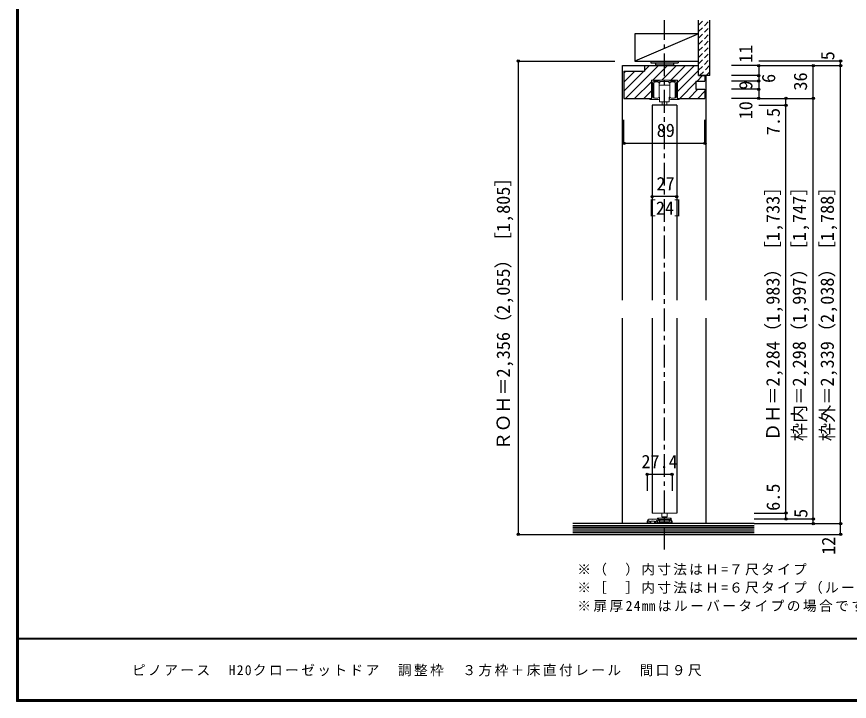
# Model space of a CAD drawing. Units: millimetres at full size, sheet at 1:5. Extents: x -973 to 977, y -718 to 696.
# Drawn here: x -973 to -59, y -701 to 51 of the extents above; entities that cross this region are included whole.
import ezdxf
from ezdxf.enums import TextEntityAlignment as Align

# ---------------------------------------------------------------- set-up
doc = ezdxf.new("R2010")
doc.units = ezdxf.units.MM
doc.header["$LTSCALE"] = 5
doc.header["$PDMODE"] = 32
doc.header["$PDSIZE"] = 2.5
doc.linetypes.add('CHAIN1', pattern=[8, 5, -1, 1, -1])
doc.linetypes.add('DASHED1', pattern=[1.8, 1.2, -0.6])
doc.layers.add('0-0_補助線', color=7, linetype='Continuous', lineweight=18)
for name, color, linetype in [('0-1_通り芯', 4, 'CHAIN1'), ('0-3_仕上げ', 2, 'Continuous'), ('0-4_枠', 3, 'Continuous'), ('0-6_扉', 6, 'Continuous'), ('0-7_金物', 7, 'Continuous'), ('0-A_文字', 7, 'Continuous'), ('0-B_寸法', 7, 'Continuous'), ('0-C_ハッチ', 4, 'DASHED1'), ('F-1_枠', 6, 'Continuous'), ('F-A_文字', 7, 'Continuous')]:
    doc.layers.add(name, color=color, linetype=linetype)
doc.styles.add('ＭＳ ゴシック', font='')
doc.styles.get('ＭＳ ゴシック').set_extended_font_data('MS Gothic')

# ---------------------------------------------------------------- blocks, each defined once
blk = doc.blocks.new('03')
at = {"layer": '0-0_補助線'}
for p, q in [((-7.33, -0.352), (-7.33, 0.348)), ((-6.83, 0.848), (3.17, 0.848)), ((-2.83, 6.407), (-2.83, 2.368)), ((-2.83, 2.368), (3.17, 2.368)), ((-1.58, 2.148), (-2.83, 2.368)), ((-2.33, 1.848), (-2.83, 1.348)), ((-2.83, 0.848), (-2.83, 1.348)), ((3.17, 1.348), (-2.83, 1.348)), ((-2.33, 1.848), (2.67, 1.848)), ((-1.58, 2.148), (1.92, 2.148)), ((-1.58, 2.148), (-1.58, 1.848)), ((1.92, 2.148), (3.17, 2.368)), ((1.92, 2.148), (1.92, 1.848)), ((3.17, 1.348), (2.67, 1.848)), ((3.17, 2.368), (3.17, 6.407)), ((3.17, 1.348), (3.17, 0.848)), ((3.17, 0.848), (7.17, 0.848)), ((7.67, 0.348), (7.67, -0.352)), ((-7.33, -0.352), (-6.459, -0.352)), ((-6.459, -0.352), (-5.008, -0.582)), ((-5.008, -0.582), (-4.88, -0.602)), ((-4.88, -1.752), (-4.88, -0.602)), ((-4.88, -0.613), (5.22, -0.613)), ((-4.88, -1.952), (5.22, -1.952)), ((-4.83, -3.452), (5.17, -3.452)), ((5.22, -0.602), (6.8, -0.352)), ((5.22, -0.602), (5.22, -1.752)), ((6.8, -0.352), (7.67, -0.352))]:
    blk.add_line(p, q, dxfattribs=at)
for points in [[(-5.63, -2.652), (-5.63, -1.952), (-5.08, -1.952)], [(-5.08, -1.952), (-4.88, -1.952), (-4.88, -1.752)], [(5.22, -1.752), (5.22, -1.952), (5.42, -1.952)], [(5.42, -1.952), (5.97, -1.952), (5.97, -2.652)]]:
    blk.add_lwpolyline(points, dxfattribs=at)
for centre, radius, start, end in [((-6.83, 0.348), 0.5, 90, 180), ((7.17, 0.348), 0.5, 0, 90), ((-4.83, -2.652), 0.8, 180, 270), ((5.17, -2.652), 0.8, 270, 0)]:
    blk.add_arc(centre, radius, start, end, dxfattribs=at)
blk = doc.blocks.new('04')
at = {"layer": '0-0_補助線'}
for p, q in [((-13.926, 10.332), (-13.926, -8.668)), ((-12.926, 11.332), (-11.926, 11.332)), ((-11.926, 11.332), (-11.926, 11.232)), ((-11.726, 9.832), (-7.026, 9.832)), ((-5.426, 11.332), (5.574, 11.332)), ((-4.876, 9.832), (-0.426, 9.832)), ((-4.876, 8.432), (-4.876, 9.832)), ((-0.426, 9.832), (0.074, 10.332)), ((8.024, 9.832), (7.174, 9.832)), ((8.024, 9.832), (11.874, 9.832)), ((14.074, 10.332), (14.074, -8.668)), ((-12.726, 8.832), (-12.726, -6.766)), ((-11.718, 8.434), (-11.718, 4.184)), ((-11.718, 5.234), (-11.718, -0.366)), ((-11.718, 3.234), (-11.718, 4.184)), ((-11.718, -2.366), (-11.718, 3.234)), ((-5.726, 5.951), (-5.226, 5.951)), ((-5.718, 6.434), (-5.718, 8.434)), ((-5.718, 6.434), (-5.718, 4.184)), ((-5.718, 4.184), (-5.718, 3.234)), ((-5.718, 3.234), (-5.718, -2.366)), ((-4.726, 5.951), (-5.226, 5.951)), ((-4.726, 5.951), (-5.226, 5.951)), ((-5.076, 8.232), (-5.193, 8.232)), ((-5.105, 8.232), (-5.076, 8.232)), ((0.074, 5.951), (-4.726, 5.951)), ((0.074, 5.951), (-4.726, 5.951)), ((0.074, 5.951), (4.874, 5.951)), ((0.074, 5.951), (4.874, 5.951)), ((4.874, 5.951), (5.374, 5.951)), ((4.874, 5.951), (5.374, 5.951)), ((5.341, 8.232), (5.224, 8.232)), ((5.874, 5.951), (5.374, 5.951)), ((5.882, 8.434), (5.882, 6.434)), ((5.882, 4.184), (5.882, 6.434)), ((5.882, 3.234), (5.882, 4.184)), ((5.882, -2.366), (5.882, 3.234)), ((11.882, 4.184), (11.882, 8.434)), ((11.882, 4.184), (11.882, 3.234)), ((11.882, 3.234), (11.882, -2.366)), ((12.874, 8.832), (12.874, -6.766)), ((-15.926, -9.368), (-15.926, -8.968)), ((-13.926, -8.668), (-15.626, -8.668)), ((-11.718, -3.316), (-11.718, -2.366)), ((-11.718, -3.316), (-11.718, -7.566)), ((-10.926, -8.566), (-8.726, -8.566)), ((-5.226, -7.249), (-5.726, -7.249)), ((-5.718, -2.366), (-5.718, -3.316)), ((-5.718, -5.566), (-5.718, -3.316)), ((-5.718, -7.566), (-5.718, -5.566)), ((-5.526, -8.183), (-5.526, -8.868)), ((-5.226, -8.549), (-5.226, -7.249)), ((-5.226, -7.249), (-5.226, -8.549)), ((-5.226, -12.049), (-5.226, -8.549)), ((5.374, -7.249), (5.874, -7.249)), ((5.374, -8.549), (5.374, -7.249)), ((5.374, -7.249), (5.374, -8.549)), ((5.374, -12.049), (5.374, -8.549)), ((5.674, -8.183), (5.674, -8.868)), ((5.882, -3.316), (5.882, -2.366)), ((5.882, -3.316), (5.882, -5.566)), ((5.882, -5.566), (5.882, -7.566)), ((8.874, -8.566), (11.074, -8.566)), ((11.882, -2.366), (11.882, -3.316)), ((11.882, -7.566), (11.882, -3.316)), ((14.074, -8.668), (15.774, -8.668)), ((16.074, -8.968), (16.074, -9.368)), ((-6.526, -9.868), (-15.426, -9.868)), ((-4.726, -12.549), (-2.926, -12.549)), ((-2.926, -12.549), (0.074, -12.549)), ((-2.426, -12.549), (0.074, -12.549)), ((-2.418, -12.566), (-2.418, -12.716)), ((-2.418, -12.716), (-2.418, -16.168)), ((2.574, -12.549), (0.074, -12.549)), ((3.074, -12.549), (0.074, -12.549)), ((2.582, -12.566), (2.582, -12.716)), ((2.582, -12.716), (2.582, -16.168)), ((4.874, -12.549), (3.074, -12.549)), ((15.574, -9.868), (6.674, -9.868))]:
    blk.add_line(p, q, dxfattribs=at)
for points in [[(-11.626, 10.932), (-5.426, 10.932), (-5.426, 11.332)], [(0.074, 10.332), (0.574, 9.832), (5.024, 9.832), (5.024, 8.432)], [(5.574, 11.332), (5.574, 10.932), (11.774, 10.932)], [(12.074, 11.232), (12.074, 11.332), (13.074, 11.332)]]:
    blk.add_lwpolyline(points, dxfattribs=at)
for centre, radius, start, end in [((-12.926, 10.332), 1, 90, 180), ((-11.726, 8.832), 1, 90, 180), ((-11.626, 11.232), 0.3, 180, 270), ((-8.718, 4.434), 5, 53.1301, 126.8699), ((-7.026, 8.082), 1.75, 7.76643, 90), ((7.174, 8.082), 1.75, 90, 172.23357), ((8.882, 4.434), 5, 53.1301, 126.8699), ((11.774, 11.232), 0.3, 270, 0), ((11.874, 8.832), 1, 0, 90), ((13.074, 10.332), 1, 0, 90), ((-5.193, 8.332), 0.1, 187.76643, 270), ((-5.076, 8.432), 0.2, 270, 0), ((5.224, 8.432), 0.2, 180, 270), ((5.341, 8.332), 0.1, 270, 352.23357), ((-15.626, -8.968), 0.3, 90, 180), ((-10.926, -6.766), 1.8, 180, 270), ((-8.718, -3.566), 5, 233.1301, 306.8699), ((-8.726, -3.566), 5, 270, 301.23293), ((-6.526, -8.868), 1, 270, 0), ((-5.926, -8.183), 0.4, 0, 121.23293), ((6.074, -8.183), 0.4, 58.76707, 180), ((6.674, -8.868), 1, 180, 270), ((8.882, -3.566), 5, 233.1301, 306.8699), ((8.874, -3.566), 5, 238.76707, 270), ((11.074, -6.766), 1.8, 270, 0), ((15.774, -8.968), 0.3, 0, 90), ((-15.426, -9.368), 0.5, 180, 270), ((-4.726, -12.049), 0.5, 180, 270), ((4.874, -12.049), 0.5, 270, 0), ((15.574, -9.368), 0.5, 270, 0)]:
    blk.add_arc(centre, radius, start, end, dxfattribs=at)

msp = doc.modelspace()

# ---------------------------------------------------------------- linework, layer by layer
at = {"layer": '0-0_補助線', "color": 2}
msp.add_line((-276.247, -38.5), (-276.247, -18.5), dxfattribs=at)
at = {"layer": '0-0_補助線'}
for p, q in [((-280.847, -505.5), (-280.847, -502.8)), ((-279.847, -505.5), (-279.847, -502.757)), ((-278.847, -500.8), (-275.147, -500.8)), ((-276.847, -505.5), (-276.847, -502.9)), ((-276.747, -502.8), (-272.947, -502.8)), ((-274.847, -501.1), (-275.147, -500.8)), ((-274.847, -501.1), (-274.547, -500.8)), ((-268.247, -500.8), (-274.547, -500.8)), ((-272.847, -505.5), (-272.847, -502.9)), ((-271.659, -503.362), (-270.659, -502.362)), ((-270.147, -502.574), (-270.147, -504.5)), ((-269.047, -502.1), (-269.047, -504.1)), ((-268.147, -501.8), (-268.747, -501.8)), ((-267.947, -501.1), (-267.947, -501.6)), ((-255.747, -501.1), (-255.747, -501.6)), ((-255.747, -501.1), (-255.747, -501.6)), ((-255.547, -501.8), (-254.947, -501.8)), ((-254.647, -502.1), (-254.647, -504.1)), ((-253.447, -502.8), (-253.447, -505.5)), ((-280.847, -505.5), (-279.847, -505.5)), ((-277.947, -505.5), (-276.847, -505.5)), ((-272.847, -505.5), (-271.747, -505.5)), ((-271.747, -505.5), (-271.747, -503.574)), ((-269.147, -505.5), (-253.447, -505.5)), ((-268.547, -504.6), (-262.147, -504.6)), ((-261.847, -504.9), (-262.147, -504.6))]:
    msp.add_line(p, q, dxfattribs=at)
at = {"layer": '0-0_補助線', "color": 6}
msp.add_line((-275.347, -494), (-248.347, -494), dxfattribs=at)
at = {"layer": '0-0_補助線', "color": 2}
msp.add_lwpolyline([(-276.247, -18.5), (-247.447, -18.5), (-247.447, -38.5)], dxfattribs=at)
at = {"layer": '0-0_補助線'}
for points in [[(-277.947, -505.5), (-277.947, -503.45), (-278.994, -502.404)], [(-261.847, -504.9), (-261.547, -504.6), (-255.147, -504.6)]]:
    msp.add_lwpolyline(points, dxfattribs=at)
for centre, radius, start, end in [((-278.847, -502.8), 2, 90, 180), ((-279.347, -502.757), 0.5, 45, 180), ((-276.747, -502.9), 0.1, 90, 180), ((-272.947, -502.9), 0.1, 0, 90), ((-270.447, -502.574), 0.3, 360, 135), ((-268.747, -502.1), 0.3, 90, 180), ((-268.247, -501.1), 0.3, 360, 90), ((-268.147, -501.6), 0.2, 270, 360), ((-255.447, -501.1), 0.3, 90, 180), ((-255.547, -501.6), 0.2, 180, 270), ((-255.447, -502.8), 2, 360, 90), ((-254.947, -502.1), 0.3, 0, 90), ((-271.447, -503.574), 0.3, 135, 180), ((-269.147, -504.5), 1, 180, 270), ((-268.547, -504.1), 0.5, 180, 270), ((-255.147, -504.1), 0.5, 270, 0)]:
    msp.add_arc(centre, radius, start, end, dxfattribs=at)
at = {"layer": '0-1_通り芯'}
msp.add_line((-261.847, -534.189), (-261.847, 47.5), dxfattribs=at)
at = {"layer": '0-3_仕上げ'}
for p, q in [((-224.347, -13.5), (-224.347, 47.5)), ((-211.847, -13.5), (-211.847, 47.5)), ((-211.847, -13.5), (-224.347, -13.5)), ((-163.347, -505.5), (-362.347, -505.5)), ((-362.347, -517.5), (-163.347, -517.5))]:
    msp.add_line(p, q, dxfattribs=at)
at = {"layer": '0-3_仕上げ', "color": 4}
for p, q in [((-224.347, 32.524), (-294.347, 2.524)), ((-294.347, 32.524), (-294.347, 2.524)), ((-224.347, 32.524), (-294.347, 32.524)), ((-224.347, -8.476), (-224.347, 21.524)), ((-294.347, 2.524), (-224.347, 2.524))]:
    msp.add_line(p, q, dxfattribs=at)
at = {"layer": '0-3_仕上げ', "color": 7}
for p, q in [((-362.347, -507.5), (-163.347, -507.5)), ((-362.347, -509.5), (-163.347, -509.5)), ((-362.347, -511.5), (-163.347, -511.5)), ((-362.347, -513.5), (-163.347, -513.5)), ((-362.347, -515.5), (-163.347, -515.5))]:
    msp.add_line(p, q, dxfattribs=at)
at = {"layer": '0-4_枠', "color": 4}
for p, q in [((-307.847, -2.5), (-283.847, -2.5)), ((-307.847, -260), (-307.847, -2.5)), ((-215.847, -260), (-215.847, -13.5)), ((-307.847, -505.5), (-307.847, -280)), ((-215.847, -505.5), (-215.847, -280))]:
    msp.add_line(p, q, dxfattribs=at)
at = {"layer": '0-4_枠'}
for p, q in [((-306.347, -8.5), (-283.847, -8.5)), ((-306.347, -8.5), (-306.347, -38.5)), ((-283.847, -2.5), (-224.347, -2.5)), ((-283.847, -2.5), (-283.847, -8.5)), ((-224.347, -13.5), (-224.347, -2.5)), ((-224.347, -13.5), (-217.347, -13.5)), ((-217.347, -13.5), (-217.347, -19.5)), ((-227.347, -19.5), (-227.347, -28.5)), ((-227.347, -19.5), (-217.347, -19.5)), ((-227.347, -28.5), (-217.347, -28.5)), ((-217.347, -28.5), (-217.347, -38.5)), ((-306.347, -38.5), (-276.247, -38.5)), ((-247.447, -38.5), (-217.347, -38.5))]:
    msp.add_line(p, q, dxfattribs=at)
at = {"layer": '0-6_扉'}
for p, q in [((-248.347, -46), (-275.347, -46)), ((-275.347, -46), (-275.347, -260)), ((-248.347, -46), (-248.347, -260)), ((-275.347, -280), (-275.347, -494)), ((-248.347, -280), (-248.347, -494))]:
    msp.add_line(p, q, dxfattribs=at)
at = {"layer": '0-7_金物'}
for p, q in [((-276.847, 2.524), (-276.847, 0.524)), ((-276.847, 2.524), (-246.847, 2.524)), ((-276.847, 0.524), (-246.847, 0.524)), ((-271.847, 0.524), (-271.847, -1.476)), ((-251.847, 0.524), (-251.847, -1.476)), ((-246.847, 2.524), (-246.847, 0.524)), ((-271.847, -1.476), (-251.847, -1.476)), ((-270.847, -1.476), (-270.847, -2.5)), ((-252.847, -2.5), (-252.847, -1.476))]:
    msp.add_line(p, q, dxfattribs=at)
at = {"layer": '0-A_文字', "color": 4}
for p, q in [((-253.447, -451.6), (-280.847, -451.6)), ((-280.847, -451.6), (-280.847, -469.62)), ((-253.447, -451.6), (-253.447, -469.62))]:
    msp.add_line(p, q, dxfattribs=at)
at = {"layer": '0-A_文字'}
for p in [(-280.847, -451.6), (-253.447, -451.6)]:
    msp.add_point(p, dxfattribs=at)
at = {"layer": '0-B_寸法', "color": 4}
for p, q in [((-422.347, 2.5), (-422.347, -517.5)), ((-422.347, 2.5), (-316.347, 2.5)), ((-68.347, 2.5), (-158.347, 2.5)), ((-68.347, -517.5), (-68.347, 2.5)), ((-158.347, -2.5), (-188.347, -2.5)), ((-158.347, -2.5), (-68.347, -2.5)), ((-158.347, -2.5), (-158.347, -13.5)), ((-98.347, -505.5), (-98.347, -2.5)), ((-158.347, -13.5), (-188.347, -13.5)), ((-158.347, -13.5), (-158.347, -19.5)), ((-158.347, -19.5), (-188.347, -19.5)), ((-158.347, -19.5), (-158.347, -28.5)), ((-158.347, -28.5), (-188.347, -28.5)), ((-158.347, -28.5), (-158.347, -38.5)), ((-158.347, -38.5), (-188.347, -38.5)), ((-158.347, -38.5), (-128.347, -38.5)), ((-128.347, -500.5), (-128.347, -38.5)), ((-128.347, -38.5), (-98.347, -38.5)), ((-158.347, -46), (-128.347, -46)), ((-306.347, -87.747), (-306.347, -62.129)), ((-217.347, -87.747), (-217.347, -62.129)), ((-306.347, -87.747), (-217.347, -87.747)), ((-275.347, -132.292), (-275.347, -146.332)), ((-248.347, -132.292), (-248.347, -146.332)), ((-248.347, -146.332), (-275.347, -146.332)), ((-163.347, -494), (-128.347, -494)), ((-163.347, -500.5), (-98.347, -500.5)), ((-163.347, -505.5), (-68.347, -505.5)), ((-422.347, -517.5), (-362.347, -517.5)), ((-163.347, -517.5), (-68.347, -517.5))]:
    msp.add_line(p, q, dxfattribs=at)
at = {"layer": '0-B_寸法'}
for p in [(-422.347, 2.5), (-68.347, 2.5), (-158.347, -2.5), (-98.347, -2.5), (-68.347, -2.5), (-158.347, -13.5), (-158.347, -19.5), (-158.347, -28.5), (-158.347, -38.5), (-128.347, -38.5), (-128.347, -46), (-98.347, -38.5), (-306.347, -87.747), (-217.347, -87.747), (-275.347, -146.332), (-248.347, -146.332), (-128.347, -494), (-128.347, -500.5), (-98.347, -500.5), (-98.347, -505.5), (-68.347, -505.5), (-422.347, -517.5), (-68.347, -517.5)]:
    msp.add_point(p, dxfattribs=at)
at = {"layer": '0-C_ハッチ'}
for p, q in [((-224.347, 41.961), (-218.808, 47.5)), ((-224.347, 34.89), (-211.847, 47.39)), ((-224.347, 27.819), (-211.847, 40.319)), ((-224.347, 20.748), (-211.847, 33.248)), ((-224.347, 13.677), (-211.847, 26.177)), ((-224.347, 6.606), (-211.847, 19.106)), ((-224.347, -0.465), (-211.847, 12.035)), ((-224.347, -7.537), (-211.847, 4.963)), ((-223.24, -13.5), (-211.847, -2.108)), ((-216.169, -13.5), (-211.847, -9.179))]:
    msp.add_line(p, q, dxfattribs=at)
at = {"layer": '0-C_ハッチ', "linetype": 'Continuous'}
for p, q in [((-306.347, -10.68), (-304.167, -8.5)), ((-306.347, -20.58), (-294.268, -8.5)), ((-306.347, -30.479), (-284.368, -8.5)), ((-304.469, -38.5), (-268.469, -2.5)), ((-283.847, -7.979), (-278.368, -2.5)), ((-274.569, -18.5), (-258.569, -2.5)), ((-264.67, -18.5), (-248.67, -2.5)), ((-254.77, -18.5), (-238.77, -2.5)), ((-247.447, -21.077), (-228.871, -2.5)), ((-247.447, -30.976), (-224.347, -7.876)), ((-226.072, -19.5), (-220.072, -13.5)), ((-294.569, -38.5), (-276.247, -20.178)), ((-245.072, -38.5), (-227.347, -20.776)), ((-284.67, -38.5), (-276.247, -30.078)), ((-235.172, -38.5), (-225.172, -28.5)), ((-225.273, -38.5), (-217.347, -30.575))]:
    msp.add_line(p, q, dxfattribs=at)
at = {"layer": 'F-1_枠'}
for p, q in [((-973.347, 695.833), (-973.347, -700.833)), ((-972.514, 695.833), (-972.514, -700.833)), ((-971.68, 695.833), (-971.68, -700.833)), ((976.653, -631.667), (-973.347, -631.667)), ((976.653, -632.5), (-973.347, -632.5)), ((976.653, -699.167), (-973.347, -699.167)), ((976.653, -700), (-973.347, -700)), ((976.653, -700.833), (-973.347, -700.833))]:
    msp.add_line(p, q, dxfattribs=at)

# ---------------------------------------------------------------- block references
at = {"layer": '0-0_補助線'}
for name, p in [('04', (-261.921, -29.832)), ('03', (-262.018, -500.407))]:
    msp.add_blockref(name, p, dxfattribs=at)

# ---------------------------------------------------------------- texts
at = {"layer": '0-0_補助線', "style": 'ＭＳ ゴシック'}
for s, p in [('ＲＯＨ＝2,356（2,055）［1,805］', (-427.205, -425)), ('ＤＨ＝2,284（1,983）［1,733］', (-131.046, -415)), ('枠内＝2,298（1,997）［1,747］', (-102.148, -415)), ('枠外＝2,339（2,038）［1,788］', (-71.404, -415))]:
    msp.add_text(s, height=14.66, rotation=90, dxfattribs=at).set_placement(p, align=Align.BOTTOM_LEFT)
at = {"layer": '0-0_補助線', "insert": (-357.544, -562.764), "char_height": 11, "attachment_point": 7, "style": 'ＭＳ ゴシック'}
msp.add_mtext('\\T1.17;※（\u3000）内寸法はＨ=７尺タイプ', dxfattribs=at)
at = {"layer": '0-A_文字', "style": 'ＭＳ ゴシック'}
msp.add_text('27.4', height=14.66, dxfattribs=at).set_placement((-287.147, -449.1), align=Align.BOTTOM_LEFT)
at = {"layer": '0-A_文字', "char_height": 11, "attachment_point": 7, "style": 'ＭＳ ゴシック'}
for s, insert in [('\\T1.17;※［\u3000］内寸法はＨ=６尺タイプ（ルーバータイプのみ対応）', (-357.544, -582.764)), ('\\T1.18;※扉厚24㎜はルーバータイプの場合です。', (-357.544, -602.764))]:
    msp.add_mtext(s, dxfattribs=dict(at, insert=insert))
at = {"layer": '0-B_寸法', "style": 'ＭＳ ゴシック'}
for s, p in [('11', (-160.847, 0.5)), ('5', (-70.847, 3.427)), ('6', (-135.779, -21.5)), ('36', (-100.847, -29.875)), ('9', (-160.847, -29)), ('10', (-160.847, -61.5)), ('7.5', (-130.752, -78.88)), ('6.5', (-130.758, -491.558)), ('5', (-100.451, -499.32)), ('12', (-69.938, -539.858))]:
    msp.add_text(s, height=14.66, rotation=90, dxfattribs=at).set_placement(p, align=Align.BOTTOM_LEFT)
for s, p in [('89', (-270.347, -85.247)), ('27', (-270.597, -143.832)), ('［24］', (-291.222, -170.702))]:
    msp.add_text(s, height=14.66, dxfattribs=at).set_placement(p, align=Align.BOTTOM_LEFT)
at = {"layer": 'F-A_文字', "insert": (-846.68, -673.333), "char_height": 11, "attachment_point": 7, "style": 'ＭＳ ゴシック'}
msp.add_mtext('\\T1.18;ピノアース\u3000H20クローゼットドア\\~\\~調整枠\u3000３方枠＋床直付レール\u3000間口９尺', dxfattribs=at)

doc.saveas('drawing.dxf')
